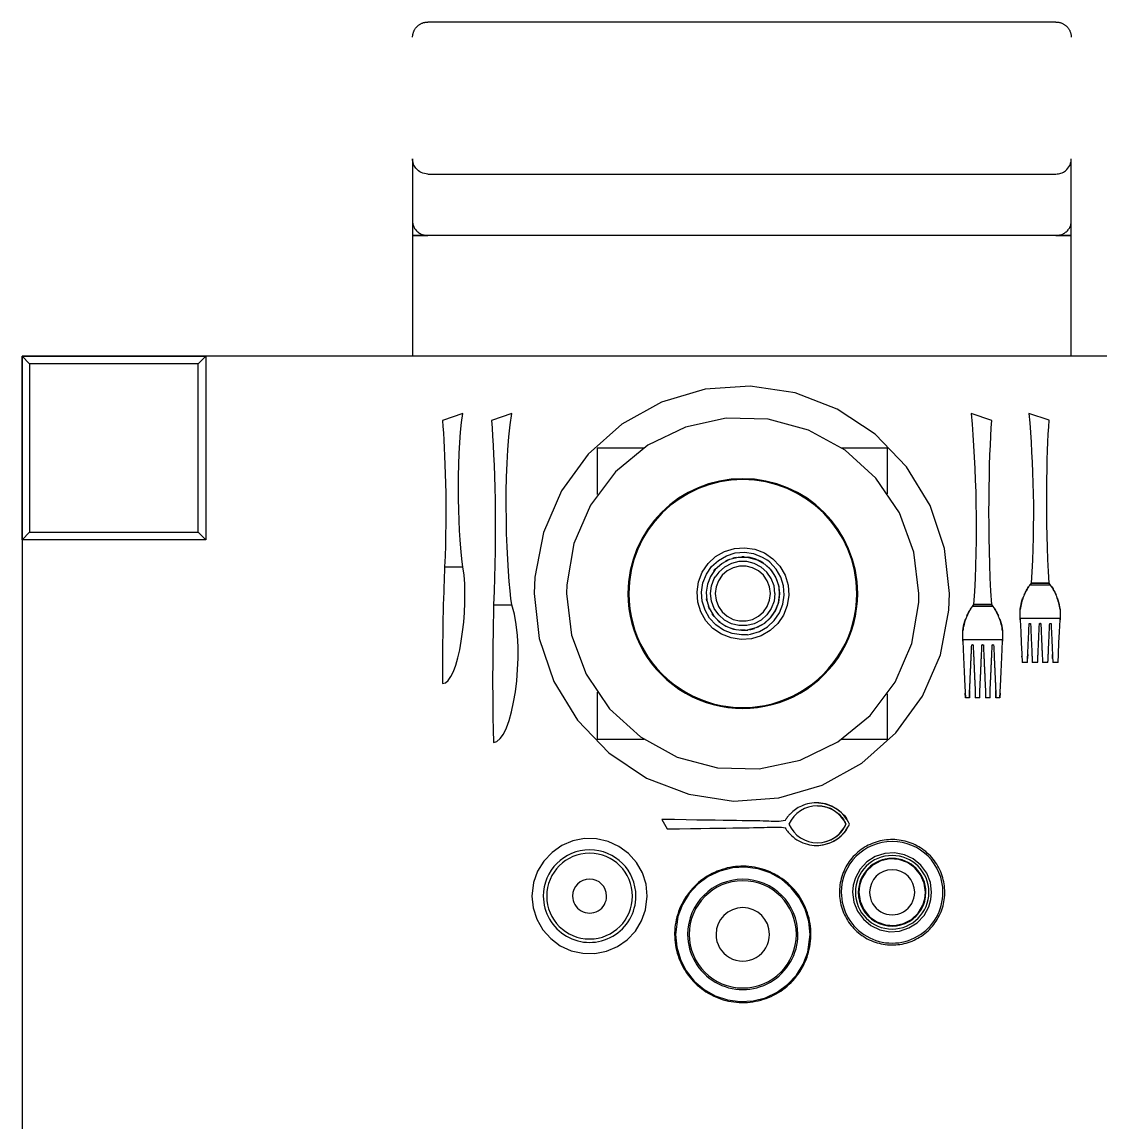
# Model space of a CAD drawing. Header units: metres. Extents: x -658 to -58, y -713 to -118.
# Drawn here: x -328.689 to -327.985, y -196.846 to -196.128 of the extents above; entities that cross this region are included whole.
import ezdxf

# ---------------------------------------------------------------- set-up
doc = ezdxf.new("R2010")
doc.units = ezdxf.units.M
doc.header["$LTSCALE"] = 100
doc.layers.add('plan', color=8, linetype='Continuous')

# ---------------------------------------------------------------- blocks, each defined once
blk = doc.blocks.new('Dinner_table_with_dinner_set_and_chairs_18111 - Dinner_table_with_dinner_set_and_chairs_18111-814789-الدور الاول')
for p, q in [((2.34, 0.12), (2.34, 0.88)), ((1.92234, 0.30245), (1.91876, 0.30867)), ((1.775, 0.25), (1.775, 0.22055)), ((1.80532, 0.25), (1.775, 0.25)), ((1.96443, 0.25), (1.93389, 0.25)), ((1.96443, 0.21941), (1.96443, 0.25)), ((1.7014, 0.22006), (1.70153, 0.22302)), ((1.70153, 0.22302), (1.70432, 0.22302)), ((1.70153, 0.22302), (1.70432, 0.22302)), ((1.70792, 0.22302), (1.71102, 0.22302)), ((1.71462, 0.22302), (1.71772, 0.22302)), ((1.72132, 0.22302), (1.72411, 0.22302)), ((1.72132, 0.22302), (1.72411, 0.22302)), ((1.72411, 0.22302), (1.72424, 0.22006)), ((1.66343, 0.19581), (1.6635, 0.19725)), ((1.66362, 0.19993), (1.66702, 0.19993)), ((1.67022, 0.19993), (1.67372, 0.19993)), ((1.67692, 0.19993), (1.68042, 0.19993)), ((1.68362, 0.19993), (1.68702, 0.19993)), ((1.68714, 0.19725), (1.68721, 0.19581)), ((1.69982, 0.17931), (1.69982, 0.18511)), ((1.69982, 0.18511), (1.72582, 0.18511)), ((1.72582, 0.18511), (1.72582, 0.17931)), ((1.86634, 0.18184), (1.87004, 0.182)), ((1.86488, 0.17859), (1.86184, 0.17781)), ((1.86783, 0.17894), (1.87144, 0.1789)), ((1.87374, 0.1786), (1.8768, 0.17783)), ((1.87928, 0.17687), (1.88175, 0.17558)), ((1.88419, 0.17391), (1.88605, 0.17229)), ((1.66232, 0.16539), (1.66232, 0.17118)), ((1.66232, 0.17118), (1.68832, 0.17118)), ((1.68832, 0.17118), (1.68832, 0.16539)), ((1.88822, 0.16991), (1.88949, 0.16815)), ((1.70598, 0.16347), (1.71966, 0.16347)), ((1.70693, 0.16218), (1.71872, 0.16218)), ((1.71872, 0.16218), (1.70693, 0.16218)), ((1.89119, 0.1651), (1.89189, 0.16341)), ((1.89294, 0.15977), (1.89318, 0.15836)), ((2.03217, 0.16227), (2.02017, 0.16227)), ((1.66848, 0.14954), (1.68216, 0.14954)), ((1.66943, 0.14826), (1.68122, 0.14826)), ((1.68122, 0.14826), (1.66943, 0.14826)), ((1.85158, 0.13887), (1.85369, 0.13682)), ((2.06411, 0.1375), (2.05211, 0.1375)), ((1.86659, 0.13118), (1.85997, 0.13295)), ((1.86845, 0.13103), (1.87005, 0.13102)), ((1.87381, 0.13143), (1.87585, 0.13191)), ((1.87894, 0.13301), (1.88063, 0.13383)), ((2.225, 0.115), (2.22, 0.12)), ((2.22, 0), (2.22, 0.12)), ((2.22, 0.12), (2.34, 0.12)), ((2.225, 0.115), (2.225, 0.005)), ((2.335, 0.115), (2.225, 0.115)), ((2.34, 0.12), (2.335, 0.115)), ((2.335, 0.005), (2.335, 0.115)), ((2.34, 0.12), (2.34, 0)), ((2.34, 0), (2.34, 0.12)), ((1.775, 0.08991), (1.775, 0.06)), ((1.96443, 0.06), (1.96443, 0.09036)), ((1.775, 0.06), (1.80496, 0.06)), ((1.93354, 0.06), (1.96443, 0.06)), ((1.66943, 0.04185), (1.68261, 0.0374)), ((1.70693, 0.042), (1.72028, 0.03749)), ((2.02017, 0.0375), (2.03352, 0.04202)), ((2.05211, 0.0375), (2.06546, 0.04202)), ((0.12, 0), (2.22, 0)), ((1.655, 0), (1.655, -0.07881)), ((2.085, -0.07881), (2.085, 0)), ((2.22, 0), (2.225, 0.005)), ((2.34, 0), (2.22, 0)), ((2.22, 0), (2.34, 0)), ((2.225, 0.005), (2.335, 0.005)), ((2.34, 0), (2.335, 0.005)), ((1.655, -0.07881), (1.655, -0.08797)), ((1.655, -0.07881), (1.665, -0.07881)), ((1.665, -0.07881), (1.655, -0.07881)), ((1.665, -0.07881), (2.075, -0.07881)), ((1.665, -0.07881), (2.075, -0.07881)), ((2.075, -0.07881), (2.085, -0.07881)), ((2.085, -0.07881), (2.075, -0.07881)), ((2.085, -0.08797), (2.085, -0.07881)), ((1.655, -0.08797), (1.655, -0.12886)), ((2.085, -0.12886), (2.085, -0.08797)), ((2.075, -0.11894), (1.665, -0.11894)), ((1.665, -0.21818), (2.075, -0.21818))]:
    blk.add_line(p, q)
at = {"flags": 128}
for points in [[(1.91393, 0.3775), (1.91389, 0.37928), (1.91379, 0.38106), (1.91361, 0.38283), (1.91336, 0.38459), (1.91304, 0.38634), (1.91265, 0.38808), (1.91219, 0.3898), (1.91167, 0.3915), (1.91108, 0.39318), (1.91042, 0.39483), (1.90969, 0.39645), (1.9089, 0.39805), (1.90805, 0.39961), (1.90713, 0.40114), (1.90616, 0.40263), (1.90512, 0.40408), (1.90403, 0.40548), (1.90288, 0.40684), (1.90168, 0.40816), (1.90043, 0.40942), (1.89913, 0.41064), (1.89778, 0.4118), (1.89639, 0.4129), (1.89495, 0.41395), (1.89347, 0.41495), (1.89195, 0.41588), (1.8904, 0.41675), (1.88882, 0.41755), (1.8872, 0.4183), (1.88555, 0.41898), (1.88388, 0.41959), (1.88219, 0.42013), (1.88047, 0.42061), (1.87874, 0.42101), (1.87699, 0.42135), (1.87523, 0.42162), (1.87346, 0.42182), (1.87169, 0.42194), (1.86991, 0.422), (1.86813, 0.42198), (1.86635, 0.42189), (1.86458, 0.42173), (1.86281, 0.42151), (1.86106, 0.42121), (1.85932, 0.42084), (1.85759, 0.4204), (1.85589, 0.41989), (1.8542, 0.41931), (1.85254, 0.41867), (1.85091, 0.41796), (1.84931, 0.41719), (1.84773, 0.41635), (1.8462, 0.41546), (1.8447, 0.4145), (1.84324, 0.41348), (1.84182, 0.4124), (1.84045, 0.41127), (1.83912, 0.41008), (1.83784, 0.40885), (1.83661, 0.40756), (1.83544, 0.40622), (1.83432, 0.40484), (1.83325, 0.40341), (1.83224, 0.40195), (1.8313, 0.40044), (1.83041, 0.3989), (1.82958, 0.39732), (1.82882, 0.39571), (1.82813, 0.39407), (1.8275, 0.39241), (1.82694, 0.39072), (1.82644, 0.38901), (1.82602, 0.38728), (1.82566, 0.38554), (1.82537, 0.38378), (1.82516, 0.38201), (1.82501, 0.38024), (1.82494, 0.37846), (1.82493, 0.3775)], [(1.91338, 0.3775), (1.91258, 0.38587), (1.91019, 0.39394), (1.90631, 0.40141), (1.90108, 0.40799), (1.89469, 0.41347), (1.88738, 0.41762), (1.87941, 0.42031), (1.87107, 0.42142), (1.86267, 0.42093), (1.85452, 0.41885), (1.84692, 0.41525), (1.84014, 0.41027), (1.83443, 0.40409), (1.83, 0.39694), (1.82702, 0.38907), (1.82547, 0.3775)], [(2.00707, 0.3525), (2.00626, 0.36025), (2.00388, 0.36767), (2.00002, 0.37443), (1.99485, 0.38026), (1.98859, 0.3849), (1.98151, 0.38815), (1.97391, 0.38987), (1.96612, 0.38999), (1.95847, 0.38851), (1.95129, 0.38548), (1.94489, 0.38104), (1.93954, 0.37538), (1.93547, 0.36874), (1.93286, 0.3614), (1.93179, 0.3525)], [(1.80633, 0.35), (1.8063, 0.35138), (1.80622, 0.35275), (1.80608, 0.35412), (1.80589, 0.35548), (1.80564, 0.35683), (1.80534, 0.35818), (1.80499, 0.35951), (1.80458, 0.36082), (1.80412, 0.36212), (1.80361, 0.3634), (1.80305, 0.36465), (1.80244, 0.36588), (1.80178, 0.36709), (1.80107, 0.36827), (1.80032, 0.36942), (1.79952, 0.37054), (1.79868, 0.37163), (1.79779, 0.37268), (1.79686, 0.3737), (1.79589, 0.37468), (1.79489, 0.37562), (1.79385, 0.37651), (1.79277, 0.37737), (1.79166, 0.37818), (1.79051, 0.37895), (1.78934, 0.37967), (1.78814, 0.38034), (1.78692, 0.38096), (1.78566, 0.38154), (1.78439, 0.38206), (1.7831, 0.38253), (1.78179, 0.38296), (1.78046, 0.38332), (1.77913, 0.38364), (1.77777, 0.3839), (1.77641, 0.38411), (1.77505, 0.38426), (1.77367, 0.38436), (1.7723, 0.3844), (1.77092, 0.38438), (1.76955, 0.38432), (1.76818, 0.38419), (1.76681, 0.38402), (1.76546, 0.38379), (1.76411, 0.3835), (1.76278, 0.38316), (1.76146, 0.38277), (1.76016, 0.38232), (1.75887, 0.38183), (1.75761, 0.38128), (1.75637, 0.38068), (1.75516, 0.38004), (1.75397, 0.37934), (1.75281, 0.3786), (1.75168, 0.37781), (1.75059, 0.37698), (1.74953, 0.37611), (1.7485, 0.37519), (1.74751, 0.37423), (1.74656, 0.37324), (1.74565, 0.3722), (1.74479, 0.37113), (1.74396, 0.37003), (1.74318, 0.3689), (1.74245, 0.36773), (1.74177, 0.36654), (1.74113, 0.36532), (1.74054, 0.36408), (1.74, 0.36281), (1.73952, 0.36152), (1.73908, 0.36022), (1.7387, 0.3589), (1.73837, 0.35756), (1.73809, 0.35621), (1.73787, 0.35485), (1.73771, 0.35349), (1.73759, 0.35212), (1.73754, 0.35074), (1.73753, 0.35)], [(1.79771, 0.35), (1.7969, 0.35641), (1.79452, 0.36242), (1.79072, 0.36765), (1.78574, 0.37177), (1.77989, 0.37453), (1.77354, 0.37574), (1.76709, 0.37533), (1.76094, 0.37333), (1.75548, 0.36986), (1.75106, 0.36515), (1.74795, 0.35948), (1.74658, 0.35473), (1.74614, 0.35)], [(1.82493, 0.3775), (1.82496, 0.37572), (1.82507, 0.37394), (1.82525, 0.37217), (1.8255, 0.37041), (1.82581, 0.36866), (1.8262, 0.36692), (1.82666, 0.3652), (1.82719, 0.3635), (1.82778, 0.36182), (1.82844, 0.36017), (1.82917, 0.35855), (1.82996, 0.35695), (1.83081, 0.35539), (1.83172, 0.35386), (1.8327, 0.35237), (1.83373, 0.35092), (1.83483, 0.34952), (1.83597, 0.34816), (1.83717, 0.34684), (1.83842, 0.34558), (1.83973, 0.34436), (1.84107, 0.3432), (1.84247, 0.3421), (1.84391, 0.34105), (1.84538, 0.34005), (1.8469, 0.33912), (1.84845, 0.33825), (1.85004, 0.33745), (1.85166, 0.3367), (1.8533, 0.33602), (1.85497, 0.33541), (1.85667, 0.33487), (1.85838, 0.33439), (1.86012, 0.33399), (1.86186, 0.33365), (1.86362, 0.33338), (1.86539, 0.33318), (1.86717, 0.33306), (1.86895, 0.333), (1.87073, 0.33302), (1.8725, 0.33311), (1.87428, 0.33327), (1.87604, 0.33349), (1.8778, 0.33379), (1.87954, 0.33416), (1.88126, 0.3346), (1.88297, 0.33511), (1.88465, 0.33569), (1.88631, 0.33633), (1.88795, 0.33704), (1.88955, 0.33781), (1.89112, 0.33865), (1.89266, 0.33954), (1.89416, 0.3405), (1.89562, 0.34152), (1.89703, 0.3426), (1.89841, 0.34373), (1.89973, 0.34492), (1.90101, 0.34615), (1.90224, 0.34744), (1.90342, 0.34878), (1.90454, 0.35016), (1.9056, 0.35159), (1.90661, 0.35305), (1.90756, 0.35456), (1.90845, 0.3561), (1.90927, 0.35768), (1.91003, 0.35929), (1.91073, 0.36093), (1.91136, 0.36259), (1.91192, 0.36428), (1.91241, 0.36599), (1.91284, 0.36772), (1.9132, 0.36946), (1.91348, 0.37122), (1.9137, 0.37299), (1.91384, 0.37476), (1.91392, 0.37654), (1.91393, 0.3775)], [(1.82547, 0.3775), (1.82628, 0.36913), (1.82866, 0.36106), (1.83254, 0.35359), (1.83777, 0.34701), (1.84416, 0.34153), (1.85148, 0.33738), (1.85945, 0.33469), (1.86779, 0.33358), (1.87618, 0.33407), (1.88434, 0.33615), (1.89194, 0.33975), (1.89872, 0.34473), (1.90443, 0.35091), (1.90885, 0.35806), (1.91183, 0.36593), (1.91338, 0.3775)], [(1.7937, 0.35), (1.79289, 0.35589), (1.79051, 0.36135), (1.78675, 0.36595), (1.78188, 0.36937), (1.77626, 0.37134), (1.77032, 0.37172), (1.76451, 0.37047), (1.75924, 0.3677), (1.75493, 0.3636), (1.75188, 0.35849), (1.75057, 0.35425), (1.75015, 0.35)], [(1.93179, 0.3525), (1.93259, 0.34475), (1.93498, 0.33733), (1.93884, 0.33057), (1.94401, 0.32474), (1.95027, 0.3201), (1.95735, 0.31685), (1.96495, 0.31513), (1.97274, 0.31501), (1.98039, 0.31649), (1.98756, 0.31952), (1.99397, 0.32396), (1.99932, 0.32962), (2.00339, 0.33626), (2.006, 0.3436), (2.00707, 0.3525)], [(1.73753, 0.35), (1.73756, 0.34862), (1.73764, 0.34725), (1.73778, 0.34588), (1.73797, 0.34452), (1.73821, 0.34317), (1.73851, 0.34182), (1.73887, 0.34049), (1.73927, 0.33918), (1.73973, 0.33788), (1.74024, 0.3366), (1.7408, 0.33535), (1.74142, 0.33412), (1.74208, 0.33291), (1.74278, 0.33173), (1.74354, 0.33058), (1.74434, 0.32946), (1.74518, 0.32837), (1.74607, 0.32732), (1.74699, 0.3263), (1.74796, 0.32532), (1.74897, 0.32438), (1.75001, 0.32349), (1.75109, 0.32263), (1.7522, 0.32182), (1.75334, 0.32105), (1.75451, 0.32033), (1.75571, 0.31966), (1.75694, 0.31904), (1.75819, 0.31846), (1.75946, 0.31794), (1.76076, 0.31747), (1.76206, 0.31704), (1.76339, 0.31668), (1.76473, 0.31636), (1.76608, 0.3161), (1.76744, 0.31589), (1.76881, 0.31574), (1.77018, 0.31564), (1.77156, 0.3156), (1.77293, 0.31562), (1.77431, 0.31568), (1.77568, 0.31581), (1.77704, 0.31598), (1.7784, 0.31621), (1.77974, 0.3165), (1.78108, 0.31684), (1.7824, 0.31723), (1.7837, 0.31768), (1.78498, 0.31817), (1.78624, 0.31872), (1.78748, 0.31932), (1.7887, 0.31996), (1.78988, 0.32066), (1.79104, 0.3214), (1.79217, 0.32219), (1.79327, 0.32302), (1.79433, 0.32389), (1.79536, 0.32481), (1.79634, 0.32577), (1.79729, 0.32676), (1.7982, 0.3278), (1.79907, 0.32887), (1.79989, 0.32997), (1.80067, 0.3311), (1.8014, 0.33227), (1.80209, 0.33346), (1.80273, 0.33468), (1.80332, 0.33592), (1.80385, 0.33719), (1.80434, 0.33848), (1.80477, 0.33978), (1.80516, 0.3411), (1.80549, 0.34244), (1.80576, 0.34379), (1.80598, 0.34515), (1.80615, 0.34651), (1.80626, 0.34788), (1.80632, 0.34926), (1.80633, 0.35)], [(1.74614, 0.35), (1.74695, 0.34359), (1.74933, 0.33758), (1.75313, 0.33235), (1.75811, 0.32823), (1.76396, 0.32547), (1.77031, 0.32426), (1.77677, 0.32467), (1.78291, 0.32667), (1.78837, 0.33014), (1.7928, 0.33485), (1.79591, 0.34052), (1.79728, 0.34527), (1.79771, 0.35)], [(1.75015, 0.35), (1.75097, 0.34411), (1.75334, 0.33865), (1.75711, 0.33405), (1.76198, 0.33063), (1.76759, 0.32866), (1.77353, 0.32828), (1.77935, 0.32953), (1.78461, 0.3323), (1.78893, 0.3364), (1.79198, 0.34151), (1.79329, 0.34575), (1.7937, 0.35)], [(1.81996, 0.31939), (1.8163, 0.31889), (1.81297, 0.31791), (1.8101, 0.31663), (1.80773, 0.31519), (1.80582, 0.31374), (1.80431, 0.31234), (1.80313, 0.31105), (1.80221, 0.30989), (1.80151, 0.30889)], [(1.82073, 0.31768), (1.81755, 0.31743), (1.81457, 0.31675), (1.81195, 0.31574), (1.80975, 0.31455), (1.80797, 0.3133), (1.80655, 0.31208), (1.80544, 0.31094), (1.80457, 0.3099), (1.80389, 0.30897), (1.80336, 0.30816), (1.80295, 0.30744), (1.80262, 0.30682), (1.80237, 0.30629), (1.80217, 0.30583), (1.80207, 0.30559)], [(1.81996, 0.29164), (1.8163, 0.29214), (1.81297, 0.29312), (1.8101, 0.2944), (1.80773, 0.29584), (1.80582, 0.29729), (1.80431, 0.29869), (1.80313, 0.29998), (1.80221, 0.30114), (1.80151, 0.30214)], [(1.82073, 0.29351), (1.81755, 0.29375), (1.81457, 0.29444), (1.81195, 0.29545), (1.80975, 0.29664), (1.80797, 0.29789), (1.80655, 0.29911), (1.80544, 0.30025), (1.80457, 0.30129), (1.80389, 0.30221), (1.80336, 0.30303), (1.80295, 0.30374), (1.80262, 0.30436), (1.80237, 0.3049), (1.80217, 0.30535), (1.80207, 0.30559)], [(2.00557, 0.155), (2.00234, 0.18441), (1.99281, 0.21242), (1.97743, 0.2377), (1.95693, 0.25904), (1.93228, 0.27542), (1.90468, 0.28606), (1.87542, 0.29046), (1.8459, 0.28841), (1.81753, 0.28001), (1.79166, 0.26565), (1.76952, 0.24601), (1.75217, 0.22205), (1.74043, 0.19489), (1.73486, 0.16582), (1.73443, 0.155)], [(1.98443, 0.155), (1.98119, 0.18209), (1.97167, 0.20765), (1.95639, 0.23026), (1.93621, 0.24862), (1.91228, 0.26172), (1.88593, 0.26881), (1.85866, 0.26949), (1.83199, 0.26374), (1.80743, 0.25186), (1.78636, 0.23453), (1.76997, 0.21273), (1.75917, 0.18767), (1.75457, 0.16078), (1.75443, 0.155)], [(1.70153, 0.22302), (1.70119, 0.21547), (1.70077, 0.20614), (1.70033, 0.19646), (1.69982, 0.18607)], [(1.72582, 0.18607), (1.72531, 0.19646), (1.72487, 0.20614), (1.72445, 0.21547), (1.72411, 0.22302)], [(1.66362, 0.19993), (1.66336, 0.19429), (1.66305, 0.18726), (1.66272, 0.18004), (1.66232, 0.17214)], [(1.68832, 0.17214), (1.68792, 0.18004), (1.6876, 0.18726), (1.68728, 0.19429), (1.68702, 0.19993)], [(1.84037, 0.16278), (1.84282, 0.16903), (1.84661, 0.17458), (1.85153, 0.17915), (1.85735, 0.18251), (1.86377, 0.18449), (1.87047, 0.18499), (1.87711, 0.18399), (1.88336, 0.18153), (1.88891, 0.17775), (1.89348, 0.17283), (1.89684, 0.16701), (1.89882, 0.16059), (1.89932, 0.15389), (1.89832, 0.14725)], [(1.86634, 0.18184), (1.86432, 0.18154), (1.85855, 0.17976), (1.85331, 0.17674), (1.84888, 0.17262), (1.84547, 0.16763), (1.84326, 0.162)], [(1.87035, 0.18199), (1.87633, 0.18109), (1.88196, 0.17888), (1.88696, 0.17548), (1.89107, 0.17104), (1.89409, 0.16581), (1.89587, 0.16003), (1.89633, 0.154), (1.89542, 0.14802)], [(1.84544, 0.155), (1.84614, 0.16074), (1.84819, 0.16615), (1.85147, 0.17091), (1.8558, 0.17474), (1.86092, 0.17743), (1.86654, 0.17881)], [(1.85975, 0.17701), (1.85509, 0.17432), (1.85115, 0.17067), (1.84813, 0.16623), (1.84616, 0.16122)], [(1.84843, 0.155), (1.84904, 0.16003), (1.85083, 0.16476), (1.85371, 0.16893), (1.8575, 0.17228), (1.86198, 0.17464), (1.8669, 0.17585), (1.87196, 0.17585), (1.87687, 0.17464), (1.88136, 0.17228), (1.88515, 0.16893), (1.88802, 0.16476), (1.88982, 0.16003), (1.89043, 0.155)], [(1.88743, 0.155), (1.8869, 0.15931), (1.88537, 0.16337), (1.8829, 0.16694), (1.87965, 0.16981), (1.87581, 0.17183), (1.8716, 0.17287), (1.86726, 0.17287), (1.86304, 0.17183), (1.8592, 0.16981), (1.85595, 0.16694), (1.85349, 0.16337), (1.85195, 0.15931), (1.85143, 0.155)], [(1.89253, 0.1488), (1.89333, 0.15411), (1.89293, 0.15947), (1.89134, 0.16461), (1.88865, 0.16926), (1.885, 0.1732), (1.88056, 0.17623), (1.87556, 0.17819), (1.87024, 0.17899), (1.86605, 0.17878)], [(1.70598, 0.16347), (1.70645, 0.16282), (1.70693, 0.16218)], [(1.71872, 0.16218), (1.7192, 0.16282), (1.71966, 0.16347)], [(1.89832, 0.14725), (1.89587, 0.14099), (1.89208, 0.13544), (1.88716, 0.13087), (1.88134, 0.12751), (1.87492, 0.12553), (1.86822, 0.12503), (1.86158, 0.12603), (1.85533, 0.12849), (1.84978, 0.13227), (1.84521, 0.1372), (1.84185, 0.14301), (1.83987, 0.14943), (1.83937, 0.15613), (1.84037, 0.16278)], [(1.84326, 0.162), (1.84236, 0.15602), (1.84282, 0.14999), (1.8446, 0.14421), (1.84762, 0.13898), (1.85173, 0.13455), (1.85333, 0.13328)], [(1.84616, 0.16122), (1.84536, 0.15591), (1.84576, 0.15055), (1.84735, 0.14541), (1.85003, 0.14076), (1.85103, 0.1395)], [(1.73443, 0.155), (1.73766, 0.12559), (1.74719, 0.09758), (1.76257, 0.0723), (1.78307, 0.05096), (1.80772, 0.03458), (1.83532, 0.02394), (1.86458, 0.01954), (1.8941, 0.02159), (1.92247, 0.02999), (1.94834, 0.04435), (1.97048, 0.06399), (1.98783, 0.08795), (1.99957, 0.11511), (2.00514, 0.14418), (2.00557, 0.155)], [(1.75443, 0.155), (1.75766, 0.12791), (1.76719, 0.10235), (1.78247, 0.07974), (1.80264, 0.06138), (1.82658, 0.04828), (1.85292, 0.04119), (1.88019, 0.04051), (1.90686, 0.04626), (1.93142, 0.05814), (1.95249, 0.07547), (1.96889, 0.09727), (1.97969, 0.12233), (1.98428, 0.14922), (1.98443, 0.155)], [(1.85997, 0.13295), (1.85513, 0.13573), (1.85107, 0.13956), (1.848, 0.14422), (1.84609, 0.14946), (1.84544, 0.155)], [(1.84843, 0.155), (1.84904, 0.14997), (1.85083, 0.14524), (1.85371, 0.14107), (1.8575, 0.13772), (1.86198, 0.13536), (1.8669, 0.13415), (1.87196, 0.13415), (1.87687, 0.13536), (1.88136, 0.13772), (1.88515, 0.14107), (1.88703, 0.14355)], [(1.85143, 0.155), (1.85195, 0.15069), (1.85349, 0.14663), (1.85595, 0.14306), (1.8592, 0.14019), (1.86304, 0.13817), (1.86726, 0.13713), (1.8716, 0.13713), (1.87581, 0.13817), (1.87965, 0.14019), (1.8829, 0.14306), (1.88537, 0.14663), (1.8869, 0.15069), (1.88743, 0.155)], [(1.89043, 0.155), (1.88982, 0.14997), (1.88802, 0.14524), (1.88703, 0.14355)], [(1.66848, 0.14954), (1.66895, 0.1489), (1.66943, 0.14826)], [(1.68122, 0.14826), (1.6817, 0.1489), (1.68216, 0.14954)], [(1.89542, 0.14802), (1.89322, 0.14239), (1.88981, 0.1374), (1.88538, 0.13329), (1.88014, 0.13026), (1.87436, 0.12848), (1.86834, 0.12803), (1.86236, 0.12893), (1.85673, 0.13114), (1.85333, 0.13328)], [(1.88754, 0.13936), (1.89056, 0.1438), (1.89253, 0.1488)], [(1.88833, 0.14022), (1.8874, 0.13911), (1.88308, 0.13528), (1.87797, 0.13259), (1.87237, 0.13119), (1.86659, 0.13118)], [(1.85599, 0.13507), (1.85813, 0.13379), (1.85929, 0.13322)], [(1.86085, 0.13257), (1.86313, 0.13183), (1.86548, 0.13132)], [(1.665, -0.21818), (1.6646, -0.21817), (1.6642, -0.21815), (1.6638, -0.21811), (1.66341, -0.21805), (1.66301, -0.21798), (1.66262, -0.21789), (1.66224, -0.21779), (1.66185, -0.21767), (1.66148, -0.21754), (1.66111, -0.21739), (1.66074, -0.21723), (1.66038, -0.21705), (1.66003, -0.21686), (1.65969, -0.21665), (1.65935, -0.21643), (1.65903, -0.2162), (1.65871, -0.21596), (1.65841, -0.2157), (1.65811, -0.21543), (1.65783, -0.21515), (1.65755, -0.21486), (1.65729, -0.21455), (1.65704, -0.21424), (1.65681, -0.21392), (1.65659, -0.21358), (1.65638, -0.21324), (1.65618, -0.21289), (1.656, -0.21254), (1.65583, -0.21217), (1.65568, -0.2118), (1.65554, -0.21143), (1.65542, -0.21105), (1.65531, -0.21066), (1.65522, -0.21027), (1.65515, -0.20988), (1.65509, -0.20948), (1.65504, -0.20909), (1.65501, -0.20869), (1.655, -0.20829), (1.655, -0.20818)], [(2.085, -0.20818), (2.08499, -0.20858), (2.08497, -0.20898), (2.08493, -0.20938), (2.08487, -0.20977), (2.0848, -0.21017), (2.08471, -0.21056), (2.08461, -0.21094), (2.08449, -0.21133), (2.08436, -0.2117), (2.08421, -0.21207), (2.08405, -0.21244), (2.08387, -0.2128), (2.08368, -0.21315), (2.08347, -0.21349), (2.08325, -0.21383), (2.08302, -0.21415), (2.08278, -0.21447), (2.08252, -0.21477), (2.08225, -0.21507), (2.08197, -0.21535), (2.08167, -0.21563), (2.08137, -0.21589), (2.08106, -0.21614), (2.08074, -0.21637), (2.0804, -0.2166), (2.08006, -0.2168), (2.07971, -0.217), (2.07936, -0.21718), (2.07899, -0.21735), (2.07862, -0.2175), (2.07825, -0.21764), (2.07787, -0.21776), (2.07748, -0.21787), (2.07709, -0.21796), (2.0767, -0.21803), (2.0763, -0.21809), (2.07591, -0.21814), (2.07551, -0.21817), (2.07511, -0.21818), (2.075, -0.21818)]]:
    blk.add_lwpolyline(points, dxfattribs=at)
for centre, radius, start, end in [((1.86943, 0.3775), 0.036, 360, 180), ((1.86943, 0.3775), 0.035, 0, 180), ((1.86943, 0.3775), 0.01745, 360, 180), ((1.77193, 0.35), 0.03319, 360, 180), ((1.96943, 0.3525), 0.03023, 360, 180), ((1.77193, 0.35), 0.024, 0, 180), ((1.86943, 0.3775), 0.036, 180, 360), ((1.86943, 0.3775), 0.035, 180, 0), ((1.86943, 0.3775), 0.01745, 180, 360), ((1.96943, 0.3525), 0.028, 0, 180), ((1.77193, 0.35), 0.02208, 360, 180), ((1.77193, 0.35), 0.01473, 360, 180), ((1.96943, 0.3525), 0.01111, 360, 180), ((1.96943, 0.3525), 0.03023, 180, 360), ((1.96943, 0.3525), 0.028, 180, 0), ((1.96943, 0.3525), 0.01111, 180, 360), ((1.77193, 0.35), 0.03319, 180, 360), ((1.77193, 0.35), 0.024, 180, 0), ((1.77193, 0.35), 0.02208, 180, 360), ((1.77193, 0.35), 0.01473, 180, 360), ((1.86943, 0.155), 0.075, 360, 180), ((1.86943, 0.155), 0.07443, 360, 180), ((1.86943, 0.155), 0.075, 180, 360), ((1.86943, 0.155), 0.07443, 180, 360), ((1.86943, 0.155), 0.02399, 246.78184, 263.21816)]:
    blk.add_arc(centre, radius, start, end)
for centre, start_param, end_param in [((1.82073, 0.2962), 5.164912, 7.401458), ((1.82073, 0.31498), 2.02332, 4.259866)]:
    blk.add_ellipse(centre, major_axis=(0, 0.02147), ratio=0.965926, start_param=start_param, end_param=end_param)
for points, knots in [([(1.84173, 0.30795), (1.84115, 0.30892), (1.83934, 0.31148), (1.83552, 0.31505), (1.83022, 0.31799), (1.82439, 0.3195), (1.81837, 0.3195), (1.81156, 0.31772), (1.80663, 0.31457), (1.80343, 0.31127), (1.80157, 0.30892), (1.80042, 0.30693), (1.79977, 0.30551)], [0.049581, 0.049581, 0.049581, 0.049581, 0.1111111, 0.2222222, 0.3333333, 0.4444444, 0.5555556, 0.6666667, 0.8333333, 0.875, 0.9166667, 1, 1, 1, 1]), ([(1.79977, 0.30551), (1.80064, 0.30363), (1.80276, 0.3002), (1.80874, 0.29459), (1.81636, 0.29153), (1.82439, 0.29153), (1.8312, 0.2933), (1.83614, 0.29645), (1.83934, 0.29974), (1.84065, 0.30139), (1.84141, 0.30254), (1.84173, 0.30307)], [0, 0, 0, 0, 0.1111111, 0.2222222, 0.4444444, 0.5555556, 0.6666667, 0.8333333, 0.875, 0.9166667, 0.950419, 0.950419, 0.950419, 0.950419]), ([(1.91876, 0.30867), (1.87443, 0.30789), (1.85545, 0.30789), (1.84527, 0.30718), (1.84146, 0.30801)], [0, 0, 0, 0, 0.0818795, 0.1143426, 0.1143426, 0.1143426, 0.1143426]), ([(1.84157, 0.30314), (1.84556, 0.30401), (1.85619, 0.30326), (1.87603, 0.30326), (1.92234, 0.30245)], [0.006726, 0.006726, 0.006726, 0.006726, 0.0391891, 0.1210686, 0.1210686, 0.1210686, 0.1210686]), ([(1.70567, 0.18848), (1.70559, 0.19032), (1.70546, 0.19304), (1.7053, 0.19658), (1.70519, 0.19919), (1.70507, 0.20176), (1.70496, 0.20428), (1.70484, 0.20676), (1.70473, 0.20918), (1.70463, 0.21155), (1.70449, 0.21464), (1.70439, 0.21687), (1.70432, 0.21833)], [-1, -1, -1, -1, -0.833333, -0.75, -0.666667, -0.583333, -0.5, -0.416667, -0.333333, -0.25, -0.166667, 0, 0, 0, 0]), ([(1.70792, 0.21833), (1.70786, 0.21687), (1.70775, 0.21464), (1.70762, 0.21155), (1.70751, 0.20918), (1.7074, 0.20676), (1.70729, 0.20428), (1.70717, 0.20176), (1.70706, 0.19919), (1.70694, 0.19658), (1.70678, 0.19304), (1.70666, 0.19032), (1.70657, 0.18848)], [-1, -1, -1, -1, -0.833333, -0.75, -0.666667, -0.583333, -0.5, -0.416667, -0.333333, -0.25, -0.166667, 0, 0, 0, 0]), ([(1.71237, 0.18848), (1.71229, 0.19032), (1.71216, 0.19304), (1.712, 0.19658), (1.71189, 0.19919), (1.71177, 0.20176), (1.71166, 0.20428), (1.71154, 0.20676), (1.71143, 0.20918), (1.71133, 0.21155), (1.71119, 0.21464), (1.71109, 0.21687), (1.71102, 0.21833)], [-1, -1, -1, -1, -0.833333, -0.75, -0.666667, -0.583333, -0.5, -0.416667, -0.333333, -0.25, -0.166667, 0, 0, 0, 0]), ([(1.71462, 0.21833), (1.71456, 0.21687), (1.71445, 0.21464), (1.71432, 0.21155), (1.71421, 0.20918), (1.7141, 0.20676), (1.71399, 0.20428), (1.71387, 0.20176), (1.71376, 0.19919), (1.71364, 0.19658), (1.71348, 0.19304), (1.71336, 0.19032), (1.71327, 0.18848)], [-1, -1, -1, -1, -0.833333, -0.75, -0.666667, -0.583333, -0.5, -0.416667, -0.333333, -0.25, -0.166667, 0, 0, 0, 0]), ([(1.71907, 0.18848), (1.71899, 0.19032), (1.71886, 0.19304), (1.7187, 0.19658), (1.71859, 0.19919), (1.71847, 0.20176), (1.71836, 0.20428), (1.71824, 0.20676), (1.71813, 0.20918), (1.71803, 0.21155), (1.71789, 0.21464), (1.71779, 0.21687), (1.71772, 0.21833)], [-1, -1, -1, -1, -0.833333, -0.75, -0.666667, -0.583333, -0.5, -0.416667, -0.333333, -0.25, -0.166667, 0, 0, 0, 0]), ([(1.72132, 0.21833), (1.72126, 0.21688), (1.72115, 0.21465), (1.72102, 0.21155), (1.72091, 0.20917), (1.7208, 0.20672), (1.72068, 0.20421), (1.72057, 0.20165), (1.72045, 0.19907), (1.72033, 0.19647), (1.72018, 0.19296), (1.72006, 0.19028), (1.71997, 0.18848)], [-1, -1, -1, -1, -0.833333, -0.75, -0.666667, -0.583333, -0.5, -0.416667, -0.333333, -0.25, -0.166667, 0, 0, 0, 0]), ([(1.66817, 0.17455), (1.66811, 0.17578), (1.668, 0.1782), (1.66787, 0.18113), (1.66777, 0.18342), (1.66769, 0.1851), (1.66763, 0.18649), (1.66758, 0.18759), (1.66754, 0.18841), (1.66751, 0.18923), (1.66746, 0.19032), (1.6674, 0.19169), (1.66732, 0.19328), (1.66726, 0.19478), (1.66719, 0.19618), (1.66711, 0.19795), (1.66706, 0.19917), (1.66702, 0.19993)], [-1, -1, -1, -1, -0.875, -0.75, -0.6875, -0.625, -0.5625, -0.53125, -0.5, -0.46875, -0.4375, -0.375, -0.3125, -0.25, -0.1875, -0.125, 0, 0, 0, 0]), ([(1.67022, 0.19993), (1.67018, 0.19917), (1.67013, 0.19795), (1.67005, 0.19618), (1.66999, 0.19478), (1.66992, 0.19328), (1.66985, 0.19169), (1.66979, 0.19032), (1.66974, 0.18923), (1.6697, 0.18841), (1.66966, 0.18759), (1.66961, 0.18649), (1.66955, 0.1851), (1.66947, 0.18342), (1.66937, 0.18113), (1.66924, 0.1782), (1.66913, 0.17578), (1.66907, 0.17455)], [-1, -1, -1, -1, -0.875, -0.8125, -0.75, -0.6875, -0.625, -0.5625, -0.53125, -0.5, -0.46875, -0.4375, -0.375, -0.3125, -0.25, -0.125, 0, 0, 0, 0]), ([(1.67487, 0.17455), (1.67481, 0.17578), (1.6747, 0.1782), (1.67457, 0.18113), (1.67447, 0.18342), (1.67439, 0.1851), (1.67433, 0.18649), (1.67428, 0.18759), (1.67424, 0.18841), (1.67421, 0.18923), (1.67416, 0.19032), (1.6741, 0.19169), (1.67402, 0.19328), (1.67396, 0.19478), (1.67389, 0.19618), (1.67381, 0.19795), (1.67376, 0.19917), (1.67372, 0.19993)], [-1, -1, -1, -1, -0.875, -0.75, -0.6875, -0.625, -0.5625, -0.53125, -0.5, -0.46875, -0.4375, -0.375, -0.3125, -0.25, -0.1875, -0.125, 0, 0, 0, 0]), ([(1.67692, 0.19993), (1.67688, 0.19917), (1.67683, 0.19795), (1.67675, 0.19618), (1.67669, 0.19478), (1.67662, 0.19328), (1.67655, 0.19169), (1.67649, 0.19032), (1.67644, 0.18923), (1.6764, 0.18841), (1.67636, 0.18759), (1.67631, 0.18649), (1.67625, 0.1851), (1.67617, 0.18342), (1.67607, 0.18113), (1.67594, 0.1782), (1.67583, 0.17578), (1.67577, 0.17455)], [-1, -1, -1, -1, -0.875, -0.8125, -0.75, -0.6875, -0.625, -0.5625, -0.53125, -0.5, -0.46875, -0.4375, -0.375, -0.3125, -0.25, -0.125, 0, 0, 0, 0]), ([(1.68157, 0.17455), (1.68151, 0.17578), (1.6814, 0.1782), (1.68127, 0.18113), (1.68117, 0.18342), (1.68109, 0.1851), (1.68103, 0.18649), (1.68098, 0.18759), (1.68094, 0.18841), (1.68091, 0.18923), (1.68086, 0.19032), (1.6808, 0.19169), (1.68072, 0.19328), (1.68066, 0.19478), (1.68059, 0.19618), (1.68051, 0.19795), (1.68046, 0.19917), (1.68042, 0.19993)], [-1, -1, -1, -1, -0.875, -0.75, -0.6875, -0.625, -0.5625, -0.53125, -0.5, -0.46875, -0.4375, -0.375, -0.3125, -0.25, -0.1875, -0.125, 0, 0, 0, 0]), ([(1.68362, 0.19993), (1.68358, 0.19917), (1.68353, 0.19795), (1.68345, 0.19618), (1.68339, 0.19478), (1.68332, 0.19328), (1.68325, 0.19169), (1.68319, 0.19032), (1.68314, 0.18923), (1.6831, 0.18841), (1.68306, 0.18759), (1.68301, 0.18649), (1.68295, 0.1851), (1.68287, 0.18342), (1.68277, 0.18113), (1.68264, 0.1782), (1.68253, 0.17578), (1.68247, 0.17455)], [-1, -1, -1, -1, -0.875, -0.8125, -0.75, -0.6875, -0.625, -0.5625, -0.53125, -0.5, -0.46875, -0.4375, -0.375, -0.3125, -0.25, -0.125, 0, 0, 0, 0]), ([(1.70167, 0.17171), (1.70151, 0.17217), (1.70067, 0.17462), (1.70011, 0.17717), (1.69982, 0.17931)], [0.5893696, 0.5893696, 0.5893696, 0.5893696, 0.6666667, 1, 1, 1, 1]), ([(1.72582, 0.17931), (1.72553, 0.17717), (1.72497, 0.17462), (1.72414, 0.17217), (1.72397, 0.17171)], [0, 0, 0, 0, 0.3333333, 0.4106304, 0.4106304, 0.4106304, 0.4106304]), ([(1.66417, 0.15779), (1.66401, 0.15825), (1.66317, 0.16069), (1.66261, 0.16325), (1.66232, 0.16539)], [0.5893696, 0.5893696, 0.5893696, 0.5893696, 0.6666667, 1, 1, 1, 1]), ([(1.68832, 0.16539), (1.68803, 0.16325), (1.68747, 0.16069), (1.68664, 0.15825), (1.68647, 0.15779)], [0, 0, 0, 0, 0.3333333, 0.4106304, 0.4106304, 0.4106304, 0.4106304]), ([(1.70525, 0.16455), (1.70466, 0.16545), (1.70371, 0.16712), (1.70281, 0.16885), (1.70244, 0.16963)], [0.1579261, 0.1579261, 0.1579261, 0.1579261, 0.3333333, 0.4715544, 0.4715544, 0.4715544, 0.4715544]), ([(1.72315, 0.16966), (1.7228, 0.16887), (1.72197, 0.16709), (1.72093, 0.16548), (1.72033, 0.16459)], [0.5284456, 0.5284456, 0.5284456, 0.5284456, 0.6666667, 0.8420739, 0.8420739, 0.8420739, 0.8420739]), ([(1.66775, 0.15062), (1.66716, 0.15152), (1.66621, 0.15319), (1.66531, 0.15493), (1.66494, 0.15571)], [0.1579261, 0.1579261, 0.1579261, 0.1579261, 0.3333333, 0.4715544, 0.4715544, 0.4715544, 0.4715544]), ([(1.68565, 0.15573), (1.6853, 0.15494), (1.68447, 0.15317), (1.68343, 0.15156), (1.68283, 0.15066)], [0.5284456, 0.5284456, 0.5284456, 0.5284456, 0.6666667, 0.8420739, 0.8420739, 0.8420739, 0.8420739]), ([(1.665, -0.07881), (1.66413, -0.07881), (1.66282, -0.07897), (1.66116, -0.07948), (1.65999, -0.08002), (1.65908, -0.08057), (1.6584, -0.08108), (1.65776, -0.08163), (1.65704, -0.08238), (1.65644, -0.08321), (1.65602, -0.08392), (1.65566, -0.08465), (1.65517, -0.08597), (1.655, -0.08718), (1.655, -0.08797)], [0, 0, 0, 0, 0.166667, 0.25, 0.333333, 0.416667, 0.458333, 0.5, 0.583333, 0.666667, 0.708333, 0.75, 0.833333, 1, 1, 1, 1]), ([(2.085, -0.08797), (2.085, -0.08716), (2.08483, -0.08598), (2.08427, -0.08446), (2.08378, -0.08356), (2.08332, -0.08288), (2.08281, -0.08223), (2.08224, -0.08162), (2.0816, -0.08108), (2.08092, -0.08057), (2.08001, -0.08002), (2.07884, -0.07949), (2.07718, -0.07897), (2.07587, -0.07881), (2.075, -0.07881)], [-1, -1, -1, -1, -0.833333, -0.75, -0.666667, -0.625, -0.583333, -0.5, -0.458333, -0.416667, -0.333333, -0.25, -0.166667, 0, 0, 0, 0]), ([(1.665, -0.11894), (1.66388, -0.11894), (1.66163, -0.11932), (1.65831, -0.12114), (1.65616, -0.12382), (1.65517, -0.12664), (1.655, -0.12812), (1.655, -0.12886)], [-1, -1, -1, -1, -0.785714, -0.571429, -0.285714, -0.142857, 0, 0, 0, 0]), ([(2.075, -0.11894), (2.0765, -0.11894), (2.07949, -0.11962), (2.08279, -0.12223), (2.08462, -0.12553), (2.085, -0.12775), (2.085, -0.12886)], [0, 0, 0, 0, 0.285714, 0.571429, 0.785714, 1, 1, 1, 1])]:
    blk.add_open_spline(points, degree=3, knots=knots)
for points in [[(2.03217, 0.25227), (2.01996, 0.25227), (2.01029, 0.19393), (2.02017, 0.16227)], [(2.03217, 0.16227), (2.0324, 0.18056), (2.03332, 0.20592), (2.03217, 0.25227)], [(1.70432, 0.22302), (1.70432, 0.22156), (1.70432, 0.22), (1.70432, 0.21833)], [(1.70432, 0.21833), (1.70432, 0.22016), (1.70432, 0.22172), (1.70432, 0.22302)], [(1.70792, 0.22302), (1.70792, 0.22172), (1.70792, 0.22016), (1.70792, 0.21833)], [(1.71102, 0.21833), (1.71102, 0.22016), (1.71102, 0.22172), (1.71102, 0.22302)], [(1.71462, 0.22302), (1.71462, 0.22172), (1.71462, 0.22016), (1.71462, 0.21833)], [(1.71772, 0.21833), (1.71772, 0.22016), (1.71772, 0.22172), (1.71772, 0.22302)], [(1.72132, 0.21833), (1.72132, 0.22), (1.72132, 0.22156), (1.72132, 0.22302)], [(1.72132, 0.22302), (1.72132, 0.22172), (1.72132, 0.22016), (1.72132, 0.21833)], [(2.06544, 0.21376), (2.05504, 0.21418), (2.04764, 0.16485), (2.05211, 0.1375)], [(2.06411, 0.1375), (2.06458, 0.153), (2.06573, 0.17447), (2.06544, 0.21376)], [(1.66713, 0.19747), (1.66717, 0.19661), (1.66721, 0.19571), (1.66726, 0.19477)], [(1.68339, 0.19477), (1.68343, 0.19571), (1.68347, 0.19657), (1.68351, 0.19741)], [(1.70657, 0.18848), (1.70648, 0.18843), (1.70628, 0.18836), (1.70596, 0.18836), (1.70576, 0.18843), (1.70567, 0.18848)], [(1.70597, 0.18838), (1.70607, 0.18836), (1.70618, 0.18836), (1.70628, 0.18838)], [(1.71327, 0.18848), (1.71318, 0.18843), (1.71298, 0.18836), (1.71266, 0.18836), (1.71246, 0.18843), (1.71237, 0.18848)], [(1.71267, 0.18838), (1.71277, 0.18836), (1.71288, 0.18836), (1.71298, 0.18838)], [(1.71997, 0.18848), (1.71988, 0.18843), (1.71968, 0.18836), (1.71936, 0.18836), (1.71916, 0.18843), (1.71907, 0.18848)], [(1.71937, 0.18838), (1.71947, 0.18836), (1.71958, 0.18836), (1.71968, 0.18838)], [(1.69982, 0.18511), (1.69982, 0.18543), (1.69982, 0.18575), (1.69982, 0.18607)], [(1.69982, 0.18607), (1.69982, 0.18584), (1.69982, 0.18561), (1.69982, 0.18538)], [(1.72582, 0.18607), (1.72582, 0.18575), (1.72582, 0.18543), (1.72582, 0.18511)], [(1.72582, 0.18538), (1.72582, 0.18561), (1.72582, 0.18584), (1.72582, 0.18606)], [(1.66907, 0.17455), (1.66898, 0.17451), (1.66878, 0.17444), (1.66846, 0.17444), (1.66826, 0.17451), (1.66817, 0.17455)], [(1.67577, 0.17455), (1.67568, 0.17451), (1.67548, 0.17444), (1.67516, 0.17444), (1.67496, 0.17451), (1.67487, 0.17455)], [(1.67517, 0.17446), (1.67527, 0.17444), (1.67538, 0.17443), (1.67548, 0.17446)], [(1.68247, 0.17455), (1.68238, 0.17451), (1.68218, 0.17444), (1.68186, 0.17444), (1.68166, 0.17451), (1.68157, 0.17455)], [(1.69982, 0.17931), (1.70024, 0.17636), (1.70168, 0.17073), (1.70434, 0.16577), (1.70598, 0.16347)], [(1.71966, 0.16347), (1.7213, 0.16577), (1.72397, 0.17073), (1.72541, 0.17636), (1.72582, 0.17931)], [(1.66232, 0.17118), (1.66232, 0.17151), (1.66232, 0.17183), (1.66232, 0.17214)], [(1.66232, 0.17214), (1.66232, 0.17192), (1.66232, 0.17169), (1.66232, 0.17146)], [(1.66232, 0.16539), (1.66274, 0.16243), (1.66418, 0.1568), (1.66684, 0.15184), (1.66848, 0.14954)], [(1.68216, 0.14954), (1.6838, 0.15184), (1.68647, 0.1568), (1.68791, 0.16243), (1.68832, 0.16539)], [(1.68832, 0.17146), (1.68832, 0.17169), (1.68832, 0.17191), (1.68832, 0.17214)], [(1.68832, 0.17214), (1.68832, 0.17183), (1.68832, 0.17151), (1.68832, 0.17118)], [(1.70693, 0.16218), (1.70989, 0.11575), (1.70861, 0.06601), (1.70693, 0.042)], [(1.72028, 0.03749), (1.71728, 0.07382), (1.71553, 0.1167), (1.71872, 0.16218)], [(2.02017, 0.16227), (2.02337, 0.1441), (2.02664, 0.07421), (2.02017, 0.0375)], [(2.03352, 0.04202), (2.03157, 0.06602), (2.02973, 0.11578), (2.03217, 0.16227)], [(1.66943, 0.14826), (1.67205, 0.10715), (1.67091, 0.06311), (1.66943, 0.04185)], [(1.68261, 0.0374), (1.67994, 0.0697), (1.67839, 0.10782), (1.68122, 0.14826)], [(2.05211, 0.1375), (2.05467, 0.12294), (2.05729, 0.06692), (2.05211, 0.0375)], [(2.06546, 0.04202), (2.06386, 0.06107), (2.06228, 0.10058), (2.06411, 0.1375)]]:
    blk.add_open_spline(points, degree=3)
blk = doc.blocks.new('A$Cb06f5615')
at = {"layer": 'plan', "rotation": 180}
blk.add_blockref('Dinner_table_with_dinner_set_and_chairs_18111 - Dinner_table_with_dinner_set_and_chairs_18111-814789-الدور الاول', (-29.10354, 14.90949), dxfattribs=at)

msp = doc.modelspace()

# ---------------------------------------------------------------- block references
at = {"layer": 'plan'}
msp.add_blockref('A$Cb06f5615', (-297.24561, -211.2557), dxfattribs=at)

doc.saveas('drawing.dxf')
